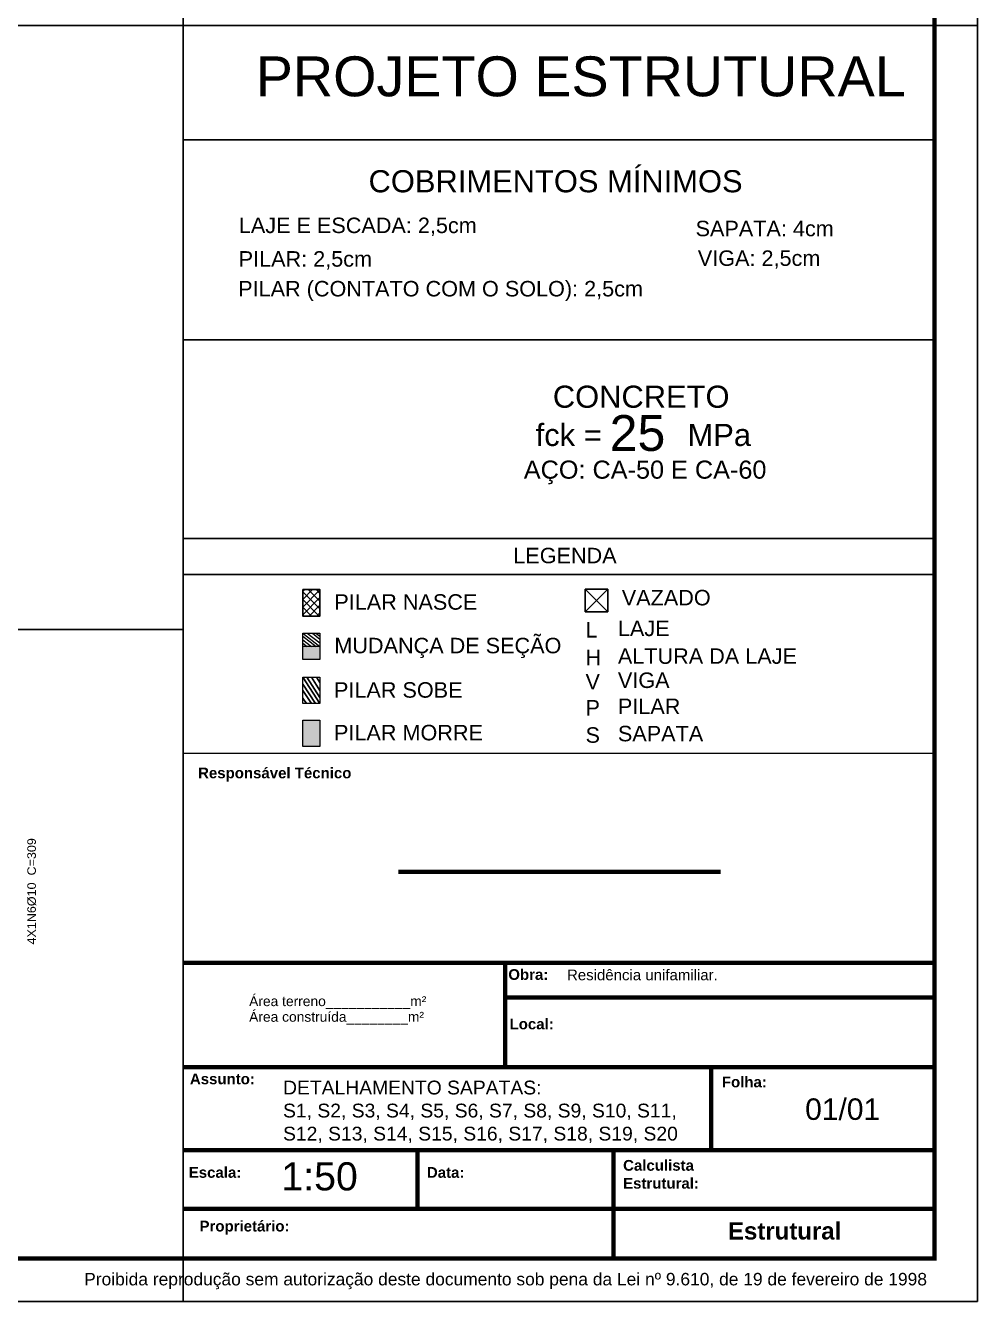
# Model space of a CAD drawing. Header units: centimetres. Extents: x 3279 to 3363.1, y -374.8 to -315.4.
# Drawn here: x 3340.93 to 3363.1, y -374.82 to -345.12 of the extents above; entities that cross this region are included whole.
import ezdxf
from ezdxf.enums import TextEntityAlignment as Align

# ---------------------------------------------------------------- set-up
doc = ezdxf.new("R2010")
doc.units = ezdxf.units.CM
for name, color, linetype in [('ARQ-FOLHA', 7, 'Continuous'), ('Camada 1', 7, 'Continuous'), ('COTA CYPE', 31, 'Continuous'), ('PDF_1', 7, 'Continuous'), ('PDF_PILAR_BETAO', 7, 'Continuous'), ('PDF_Text', 7, 'Continuous')]:
    doc.layers.add(name, color=color, linetype=linetype)
doc.layers.add('FUN_TXT_ARMADURAS', color=8, linetype='Continuous', lineweight=0)
doc.layers.add('G-ANNO-TEXT', color=231, linetype='Continuous', lineweight=30)
doc.styles.add('ARIAL', font='arial.ttf')
doc.styles.add('Arial_1', font='arial.ttf')
doc.styles.add('Arial_2', font='arial.ttf', dxfattribs={"height": 5})
doc.styles.add('Arial_3', font='arial.ttf', dxfattribs={"height": 2.3})
doc.styles.add('Arial_B', font='arialbd.ttf', dxfattribs={"height": 2.5})
doc.styles.add('Arial_B_1', font='arialbd.ttf', dxfattribs={"height": 4})
doc.styles.add('CYPETXT', font='arial.ttf', dxfattribs={"height": 0.2})
doc.styles.add('PDF Arial', font='arial.ttf')
doc.styles.add('TQS_ARIAL', font='arial.ttf')

# ---------------------------------------------------------------- blocks, each defined once
blk = doc.blocks.new('FOLHA A1')
at = {"layer": 'ARQ-FOLHA'}
for p, q in [((841, -594), (841, 0)), ((831, -297), (841, -297)), ((656, -594), (656, -584)), ((0, -594), (841, -594))]:
    blk.add_line(p, q, dxfattribs=at)
at = {"layer": 'ARQ-FOLHA', "const_width": 1}
blk.add_lwpolyline([(25, -10), (25, -584), (831, -584), (831, -10), (25, -10)], dxfattribs=at)

msp = doc.modelspace()

# ---------------------------------------------------------------- hatches: boundary and pattern name
h = msp.add_hatch(color=256)
h.dxf.hatch_style = 1
h.paths.add_polyline_path([(3347.78801, -359.87874), (3347.78801, -359.57101), (3347.38477, -359.57101), (3347.38477, -359.87874)])
h = msp.add_hatch(color=256)
h.dxf.hatch_style = 1
h.paths.add_polyline_path([(3347.38477, -361.90258), (3347.78801, -361.90258), (3347.78801, -361.28711), (3347.38477, -361.28711)])
at = {"layer": 'COTA CYPE'}
h = msp.add_hatch(dxfattribs=at)
h.set_pattern_fill('ANSI37', color=256, scale=0.04)
h.set_pattern_definition([(45, (315.20078, -0.254), (-0.089802561, 0.089802561), []), (135, (315.20078, -0.254), (-0.089802561, -0.089802561), [])])
h.paths.add_polyline_path([(3347.78801, -358.24864), (3347.38477, -358.24864), (3347.38477, -358.86411), (3347.78801, -358.86411)])

# ---------------------------------------------------------------- linework, layer by layer
for p, q in [((3344.60009, -316.41919), (3344.60009, -373.81919)), ((3281.50009, -345.11919), (3344.60009, -345.11919)), ((3344.60009, -357.05945), (3362.10009, -357.05945)), ((3344.60009, -357.90123), (3362.10009, -357.90123)), ((3354.49073, -358.2402), (3353.96573, -358.7652)), ((3353.96573, -358.2402), (3354.49073, -358.7652)), ((3281.50009, -359.17495), (3344.60009, -359.17495)), ((3347.38477, -360.28858), (3347.78801, -360.90405)), ((3347.38477, -360.4531), (3347.68022, -360.90405)), ((3347.47854, -360.28858), (3347.78801, -360.76092)), ((3347.58639, -360.28858), (3347.78801, -360.59632)), ((3347.70597, -360.28858), (3347.78801, -360.4138)), ((3347.38477, -360.59632), (3347.58639, -360.90405)), ((3347.38477, -360.77402), (3347.46996, -360.90405)), ((3344.60009, -362.06795), (3362.10009, -362.05771)), ((3362.10009, -372.66109), (3352.10009, -372.66109)), ((3362.10009, -373.81919), (3362.10009, -372.66109)), ((3354.62709, -373.81919), (3362.10009, -373.81919))]:
    msp.add_line(p, q)
at = {"lineweight": 90}
for p, q in [((3357.11698, -364.81499), (3349.61698, -364.81499)), ((3344.60009, -366.93606), (3362.10009, -366.93606)), ((3352.10009, -369.36336), (3352.10009, -366.93606)), ((3352.10009, -367.74114), (3362.10009, -367.74114)), ((3344.60009, -369.36336), (3362.10009, -369.36336)), ((3344.60009, -369.36336), (3362.10009, -369.36336)), ((3356.90009, -371.29886), (3356.90009, -369.36336)), ((3344.60009, -371.29886), (3362.10009, -371.29886)), ((3350.05561, -372.66109), (3350.05561, -371.29886)), ((3354.62709, -373.81919), (3354.62709, -371.29886)), ((3344.60009, -372.66109), (3362.10009, -372.66109))]:
    msp.add_line(p, q, dxfattribs=at)
at = {"color": 8, "lineweight": 25}
for p, q in [((3362.10009, -372.66109), (3352.10009, -372.66109)), ((3362.10009, -373.81919), (3362.10009, -372.66109)), ((3352.10009, -373.81919), (3362.10009, -373.81919))]:
    msp.add_line(p, q, dxfattribs=at)
msp.add_lwpolyline([(3353.96573, -358.7652), (3354.49073, -358.7652), (3354.49073, -358.2402), (3353.96573, -358.2402), (3353.96573, -358.7652)])
at = {"layer": 'Camada 1', "color": 0, "lineweight": 25}
for p, q in [((3344.60009, -345.11919), (3362.10009, -345.11919)), ((3344.60009, -347.77848), (3362.10009, -347.77848)), ((3344.60009, -352.43184), (3362.10009, -352.43184)), ((3362.10009, -373.81919), (3362.10009, -356.106))]:
    msp.add_line(p, q, dxfattribs=at)
at = {"layer": 'COTA CYPE'}
msp.add_lwpolyline([(3347.38477, -358.24864), (3347.78801, -358.24864), (3347.78801, -358.86411), (3347.38477, -358.86411)], close=True, dxfattribs=at)
at = {"layer": 'PDF_1', "lineweight": 18}
for points in [[(3347.38477, -360.28858), (3347.78801, -360.28858), (3347.78801, -360.90405), (3347.38477, -360.90405)], [(3347.38477, -361.28711), (3347.78801, -361.28711), (3347.78801, -361.90258), (3347.38477, -361.90258)]]:
    msp.add_lwpolyline(points, close=True, dxfattribs=at)
at = {"layer": 'PDF_PILAR_BETAO', "lineweight": 18}
for p, q in [((3347.38477, -359.26327), (3347.78801, -359.57101)), ((3347.38477, -359.32941), (3347.70134, -359.57101)), ((3347.48914, -359.26327), (3347.78801, -359.49135)), ((3347.6098, -359.26327), (3347.78801, -359.39927)), ((3347.69301, -359.26327), (3347.78801, -359.33577)), ((3347.38477, -359.41714), (3347.58639, -359.57101)), ((3347.38477, -359.49294), (3347.48706, -359.57101)), ((3347.78801, -359.57101), (3347.38477, -359.57101))]:
    msp.add_line(p, q, dxfattribs=at)
msp.add_lwpolyline([(3347.38477, -359.26327), (3347.78801, -359.26327), (3347.78801, -359.87874), (3347.38477, -359.87874)], close=True, dxfattribs=at)

# ---------------------------------------------------------------- block references
at = {"layer": 'ARQ-FOLHA', "xscale": 0.1, "yscale": 0.1, "zscale": 0.1}
msp.add_blockref('FOLHA A1', (3279.00009, -315.41919), dxfattribs=at)

# ---------------------------------------------------------------- texts
at = {"layer": 'Camada 1', "color": 0, "lineweight": 25, "style": 'TQS_ARIAL'}
for s, height, p in [('PROJETO ESTRUTURAL', 0.928807, (3346.29162, -346.76657)), ('COBRIMENTOS MÍNIMOS', 0.5148933, (3348.91912, -349.00155)), ('LAJE E ESCADA: 2,5cm', 0.3604253, (3345.89841, -349.95085)), ('SAPATA: 4cm', 0.3604253, (3356.5346, -350.02428)), ('PILAR: 2,5cm', 0.3604253, (3345.89403, -350.7319)), ('VIGA: 2,5cm', 0.3604253, (3356.58708, -350.7137)), ('PILAR (CONTATO COM O SOLO): 2,5cm', 0.3604253, (3345.88283, -351.42513)), ('CONCRETO', 0.514893, (3353.21037, -354.01636)), ('25', 0.834131, (3354.53397, -355.02103)), ('fck =          MPa', 0.5148933, (3352.81055, -354.90677)), ('AÇO: CA-50 E CA-60', 0.4208117, (3352.53421, -355.66726)), ('LEGENDA', 0.360425, (3352.28998, -357.63649)), ('PILAR NASCE', 0.3604253, (3348.122, -358.71699)), ('VAZADO', 0.360425, (3354.81653, -358.6163)), ('L', 0.36043, (3353.9717, -359.36488)), ('LAJE', 0.360425, (3354.72576, -359.33159)), ('MUDANÇA DE SEÇÃO', 0.3604253, (3348.122, -359.73163)), ('H', 0.36043, (3353.9717, -360.01022)), ('ALTURA DA LAJE', 0.3604253, (3354.72576, -359.97694)), ('V', 0.36043, (3353.9717, -360.57229)), ('VIGA', 0.360425, (3354.72576, -360.53901)), ('PILAR SOBE', 0.360425, (3348.1136, -360.76481)), ('P', 0.36043, (3353.9717, -361.17981)), ('PILAR', 0.360425, (3354.72576, -361.14652)), ('PILAR MORRE', 0.3604253, (3348.1136, -361.7577)), ('S', 0.36043, (3353.9717, -361.81402)), ('SAPATA', 0.360425, (3354.72576, -361.78073))]:
    msp.add_text(s, height=height, dxfattribs=at).set_placement(p)
at = {"layer": 'FUN_TXT_ARMADURAS', "style": 'CYPETXT', "width": 1.044851}
msp.add_text('4X1N6%%c10  C=309', height=0.2, rotation=90, dxfattribs=at).set_placement((3341.17141, -366.51004), (3341.17141, -364.03504), align=Align.FIT)
at = {"layer": 'G-ANNO-TEXT', "color": 7, "attachment_point": 1}
for s, insert, char_height, width, style in [('Responsável Técnico ', (3344.9488, -362.39135), 0.25, 4.4172981, 'Arial_B'), ('Obra:', (3352.17335, -367.08341), 0.25, 1.1223625, 'Arial_B'), ('Residência unifamiliar. ', (3353.53989, -367.09224), 0.25, 9.0831194, 'Arial_1'), ('Área terreno___________m²', (3346.13788, -367.71404), 0.23, 5.6599137, 'Arial_3'), ('Área construída________m²', (3346.13788, -368.07784), 0.23, 6.1970444, 'Arial_3'), ('Local:', (3352.20309, -368.2347), 0.25, 1.2345987, 'Arial_B'), ('Assunto:', (3344.75857, -369.51302), 0.25, 1.8118138, 'Arial_B'), ('Folha:', (3357.14691, -369.58422), 0.25, 1.2586494, 'Arial_B'), ('01/01', (3359.08657, -370.09217), 0.5, 2.1645562, 'Arial_2'), ('Calculista Estrutural:', (3354.84693, -371.52583), 0.25, 2.1767666, 'Arial_B'), ('Escala:', (3344.73184, -371.6902), 0.25, 1.4670881, 'Arial_B'), ('1:50', (3346.88838, -371.57911), 0.65491, 10.0806393, 'Arial_1'), ('Data:', (3350.27743, -371.6902), 0.25, 1.0502106, 'Arial_B'), ('Proprietário: ', (3344.98249, -372.93988), 0.25, 2.6616025, 'Arial_B'), ('Estrutural', (3357.28887, -372.97658), 0.4, 3.2147669, 'Arial_B_1'), ('Proibida reprodução sem autorização deste documento sob pena da Lei nº 9.610, de 19 de fevereiro de 1998', (3342.29635, -374.15417), 0.29, 23.7700344, 'ARIAL')]:
    msp.add_mtext(s, dxfattribs=dict(at, insert=insert, char_height=char_height, width=width, style=style))
at = {"layer": 'PDF_Text', "insert": (3346.92775, -371.13274), "char_height": 0.3217298, "width": 9.8598001, "attachment_point": 7, "style": 'PDF Arial'}
msp.add_mtext('DETALHAMENTO SAPATAS:\\PS1, S2, S3, S4, S5, S6, S7, S8, S9, S10, S11, S12, S13, S14, S15, S16, S17, S18, S19, S20', dxfattribs=at)

doc.saveas('drawing.dxf')
